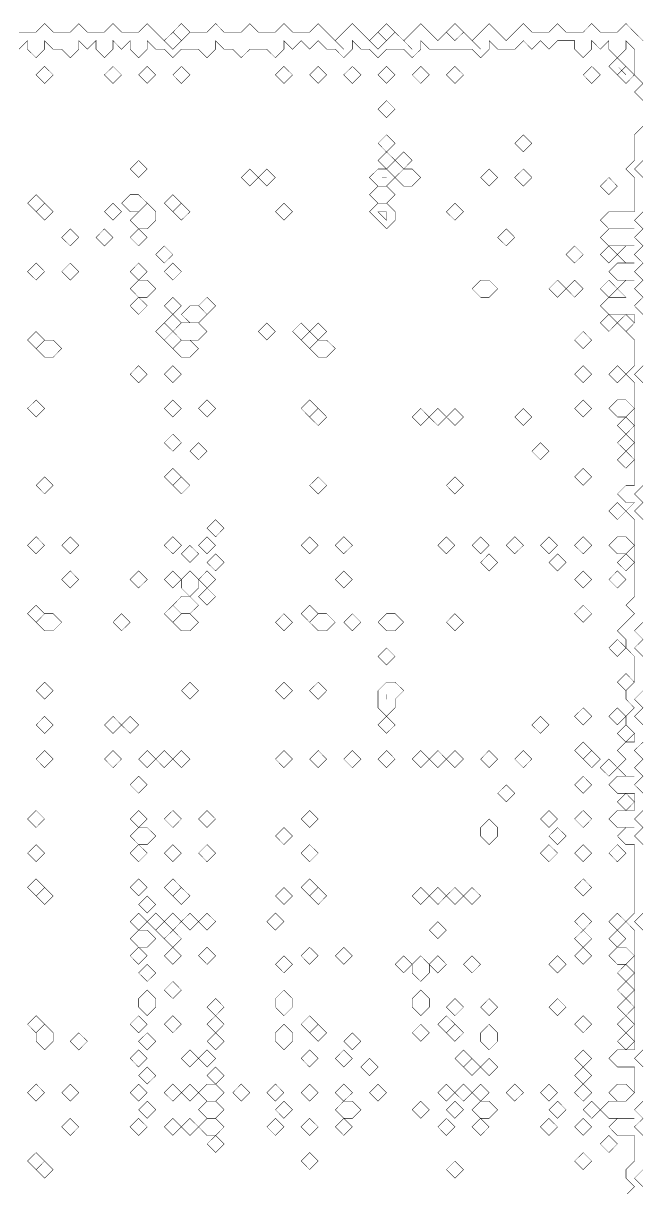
# Model space of a CAD drawing. Header units: metres. Extents: x 0 to 4936, y -4936 to 0.
# Drawn here: x 1753 to 2448, y -3786 to -2472 of the extents above; entities that cross this region are included whole.
import ezdxf

# ---------------------------------------------------------------- set-up
doc = ezdxf.new("R2010")
doc.units = ezdxf.units.M
doc.layers.add('conductor', color=1, linetype='Continuous')
doc.layers.add('substrate', color=5, linetype='Continuous')

msp = doc.modelspace()

# ---------------------------------------------------------------- linework, layer by layer
at = {"layer": 'conductor', "const_width": 0.5}
for points in [[(2453.2, -2540.1), (2443.5, -2530.4), (2443.5, -2520.8), (2443.5, -2511.1), (2443.5, -2501.5), (2433.9, -2491.8), (2433.9, -2501.5), (2424.2, -2511.1), (2414.6, -2501.5), (2414.6, -2491.8), (2404.9, -2501.5), (2395.2, -2491.8), (2395.2, -2501.5), (2385.6, -2511.1), (2375.9, -2501.5), (2375.9, -2491.8), (2366.3, -2491.8), (2356.6, -2491.8), (2346.9, -2501.5), (2337.3, -2491.8), (2327.6, -2501.5), (2318, -2491.8), (2308.3, -2501.5), (2298.7, -2501.5), (2289, -2501.5), (2279.3, -2491.8), (2279.3, -2501.5), (2269.7, -2511.1), (2260, -2501.5), (2250.4, -2501.5), (2240.7, -2501.5), (2231, -2501.5), (2221.4, -2501.5), (2211.7, -2501.5), (2202.1, -2491.8), (2202.1, -2501.5), (2192.4, -2511.1), (2182.8, -2501.5), (2173.1, -2501.5), (2163.4, -2501.5), (2153.8, -2511.1), (2144.1, -2501.5), (2134.5, -2501.5), (2124.8, -2491.8), (2124.8, -2501.5), (2115.1, -2511.1), (2105.5, -2501.5), (2095.8, -2501.5), (2086.2, -2491.8), (2076.5, -2501.5), (2066.9, -2491.8), (2057.2, -2501.5), (2047.5, -2491.8), (2047.5, -2501.5), (2037.9, -2511.1), (2028.2, -2501.5), (2018.6, -2501.5), (2008.9, -2501.5), (1999.2, -2511.1), (1989.6, -2501.5), (1979.9, -2501.5), (1970.3, -2491.8), (1970.3, -2501.5), (1960.6, -2511.1), (1951, -2501.5), (1941.3, -2501.5), (1931.6, -2501.5), (1922, -2511.1), (1912.3, -2501.5), (1902.7, -2501.5), (1893, -2491.8), (1893, -2501.5), (1883.3, -2511.1), (1873.7, -2501.5), (1873.7, -2491.8), (1864, -2501.5), (1854.4, -2491.8), (1854.4, -2501.5), (1844.7, -2511.1), (1835.1, -2501.5), (1835.1, -2491.8), (1825.4, -2501.5), (1815.7, -2491.8), (1815.7, -2501.5), (1806.1, -2511.1), (1796.4, -2501.5), (1786.8, -2501.5), (1777.1, -2491.8), (1777.1, -2501.5), (1767.5, -2511.1), (1757.8, -2501.5), (1757.8, -2491.8), (1748.1, -2501.5)], [(2453.2, -2559.4), (2443.5, -2549.8), (2453.2, -2540.1)], [(2433.9, -3795.7), (2443.5, -3786), (2433.9, -3776.4), (2433.9, -3766.7), (2443.5, -3757), (2443.5, -3747.4), (2443.5, -3737.7), (2443.5, -3728.1), (2433.9, -3728.1), (2424.2, -3728.1), (2414.6, -3718.4), (2424.2, -3708.8), (2433.9, -3708.8), (2443.5, -3708.8), (2433.9, -3708.8), (2424.2, -3708.8), (2414.6, -3708.8), (2404.9, -3699.1), (2414.6, -3689.4), (2424.2, -3689.4), (2433.9, -3689.4), (2443.5, -3679.8), (2443.5, -3670.1), (2443.5, -3660.5), (2443.5, -3650.8), (2433.9, -3650.8), (2424.2, -3650.8), (2414.6, -3641.1), (2424.2, -3631.5), (2433.9, -3631.5), (2443.5, -3631.5), (2443.5, -3621.8), (2443.5, -3612.2), (2443.5, -3602.5), (2443.5, -3592.9), (2443.5, -3583.2), (2443.5, -3573.5), (2443.5, -3563.9), (2443.5, -3554.2), (2443.5, -3544.6), (2443.5, -3534.9), (2443.5, -3525.2), (2443.5, -3515.6), (2443.5, -3505.9), (2443.5, -3496.3), (2433.9, -3486.6), (2443.5, -3477), (2443.5, -3467.3), (2443.5, -3457.6), (2443.5, -3448), (2443.5, -3438.3), (2443.5, -3428.7), (2443.5, -3419), (2443.5, -3409.3), (2443.5, -3399.7), (2433.9, -3399.7), (2424.2, -3390), (2433.9, -3380.4), (2443.5, -3380.4), (2433.9, -3380.4), (2424.2, -3380.4), (2414.6, -3370.7), (2424.2, -3361.1), (2433.9, -3361.1), (2443.5, -3361.1), (2443.5, -3351.4), (2443.5, -3341.7), (2433.9, -3341.7), (2424.2, -3341.7), (2414.6, -3332.1), (2424.2, -3322.4), (2433.9, -3322.4), (2443.5, -3322.4), (2433.9, -3322.4), (2424.2, -3312.8), (2433.9, -3303.1), (2424.2, -3293.4), (2433.9, -3283.8), (2443.5, -3283.8), (2443.5, -3274.1), (2433.9, -3264.5), (2433.9, -3254.8), (2443.5, -3245.2), (2433.9, -3235.5), (2433.9, -3225.8), (2443.5, -3216.2), (2443.5, -3206.5), (2443.5, -3196.9), (2443.5, -3187.2), (2433.9, -3177.5), (2433.9, -3167.9), (2424.2, -3158.2), (2433.9, -3148.6), (2443.5, -3138.9), (2433.9, -3129.3), (2443.5, -3119.6), (2443.5, -3109.9), (2443.5, -3100.3), (2443.5, -3090.6), (2443.5, -3081), (2443.5, -3071.3), (2443.5, -3061.7), (2443.5, -3052), (2443.5, -3042.3), (2443.5, -3032.7), (2433.9, -3023), (2443.5, -3013.4), (2433.9, -3013.4), (2424.2, -3003.7), (2433.9, -2994), (2443.5, -2994), (2443.5, -2984.4), (2443.5, -2974.7), (2443.5, -2965.1), (2443.5, -2955.4), (2443.5, -2945.8), (2443.5, -2936.1), (2443.5, -2926.4), (2443.5, -2916.8), (2443.5, -2907.1), (2443.5, -2897.5), (2443.5, -2887.8), (2443.5, -2878.1), (2433.9, -2868.5), (2443.5, -2858.8), (2443.5, -2849.2), (2443.5, -2839.5), (2443.5, -2829.9), (2433.9, -2820.2), (2443.5, -2810.5), (2443.5, -2800.9), (2433.9, -2800.9), (2424.2, -2800.9), (2414.6, -2800.9), (2404.9, -2791.2), (2414.6, -2781.6), (2424.2, -2781.6), (2433.9, -2781.6), (2424.2, -2771.9), (2433.9, -2762.2), (2443.5, -2762.2), (2433.9, -2762.2), (2424.2, -2762.2), (2414.6, -2752.6), (2424.2, -2742.9), (2433.9, -2742.9), (2443.5, -2742.9), (2433.9, -2742.9), (2424.2, -2733.3), (2433.9, -2723.6), (2443.5, -2723.6), (2433.9, -2723.6), (2424.2, -2723.6), (2414.6, -2723.6), (2404.9, -2714), (2414.6, -2704.3), (2424.2, -2704.3), (2433.9, -2704.3), (2443.5, -2704.3), (2433.9, -2704.3), (2424.2, -2704.3), (2414.6, -2704.3), (2404.9, -2694.6), (2414.6, -2685), (2424.2, -2685), (2433.9, -2685), (2443.5, -2685), (2443.5, -2675.3), (2443.5, -2665.7), (2443.5, -2656), (2443.5, -2646.3), (2433.9, -2636.7), (2443.5, -2627), (2443.5, -2617.4), (2443.5, -2607.7), (2443.5, -2598.1), (2453.2, -2588.4)]]:
    msp.add_lwpolyline(points, dxfattribs=at)
for points in [[(1767.5, -2530.4), (1777.1, -2520.8), (1786.8, -2530.4), (1777.1, -2540.1)], [(1844.7, -2530.4), (1854.4, -2520.8), (1864, -2530.4), (1854.4, -2540.1)], [(1883.3, -2530.4), (1893, -2520.8), (1902.7, -2530.4), (1893, -2540.1)], [(1922, -2530.4), (1931.6, -2520.8), (1941.3, -2530.4), (1931.6, -2540.1)], [(2037.9, -2530.4), (2047.5, -2520.8), (2057.2, -2530.4), (2047.5, -2540.1)], [(2076.5, -2530.4), (2086.2, -2520.8), (2095.8, -2530.4), (2086.2, -2540.1)], [(2115.1, -2530.4), (2124.8, -2520.8), (2134.5, -2530.4), (2124.8, -2540.1)], [(2153.8, -2530.4), (2163.4, -2520.8), (2173.1, -2530.4), (2163.4, -2540.1)], [(2192.4, -2530.4), (2202.1, -2520.8), (2211.7, -2530.4), (2202.1, -2540.1)], [(2231, -2530.4), (2240.7, -2520.8), (2250.4, -2530.4), (2240.7, -2540.1)], [(2385.6, -2530.4), (2395.2, -2520.8), (2404.9, -2530.4), (2395.2, -2540.1)], [(2414.6, -2520.8), (2424.2, -2511.1), (2433.9, -2520.8), (2424.2, -2530.4)], [(2424.2, -2530.4), (2433.9, -2520.8), (2443.5, -2530.4), (2433.9, -2540.1)], [(2153.8, -2569.1), (2163.4, -2559.4), (2173.1, -2569.1), (2163.4, -2578.7)], [(2153.8, -2607.7), (2163.4, -2598.1), (2173.1, -2607.7), (2163.4, -2617.4)], [(2308.3, -2607.7), (2318, -2598.1), (2327.6, -2607.7), (2318, -2617.4)], [(1873.7, -2636.7), (1883.3, -2627), (1893, -2636.7), (1883.3, -2646.3)], [(2153.8, -2627), (2163.4, -2617.4), (2173.1, -2627), (2163.4, -2636.7)], [(2173.1, -2627), (2182.8, -2617.4), (2192.4, -2627), (2182.8, -2636.7)], [(1999.2, -2646.3), (2008.9, -2636.7), (2018.6, -2646.3), (2008.9, -2656)], [(2018.6, -2646.3), (2028.2, -2636.7), (2037.9, -2646.3), (2028.2, -2656)], [(2144.1, -2646.3), (2153.8, -2636.7), (2163.4, -2636.7), (2173.1, -2646.3), (2163.4, -2656), (2153.8, -2656)], [(2173.1, -2646.3), (2182.8, -2636.7), (2192.4, -2636.7), (2202.1, -2646.3), (2192.4, -2656), (2182.8, -2656)], [(2269.7, -2646.3), (2279.3, -2636.7), (2289, -2646.3), (2279.3, -2656)], [(2308.3, -2646.3), (2318, -2636.7), (2327.6, -2646.3), (2318, -2656)], [(2404.9, -2656), (2414.6, -2646.3), (2424.2, -2656), (2414.6, -2665.7)], [(1757.8, -2675.3), (1767.5, -2665.7), (1777.1, -2675.3), (1767.5, -2685)], [(1864, -2675.3), (1873.7, -2665.7), (1883.3, -2665.7), (1893, -2675.3), (1883.3, -2685), (1873.7, -2685)], [(1912.3, -2675.3), (1922, -2665.7), (1931.6, -2675.3), (1922, -2685)], [(2144.1, -2665.7), (2153.8, -2656), (2163.4, -2656), (2173.1, -2665.7), (2163.4, -2675.3), (2153.8, -2675.3)], [(1767.5, -2685), (1777.1, -2675.3), (1786.8, -2685), (1777.1, -2694.6)], [(1844.7, -2685), (1854.4, -2675.3), (1864, -2685), (1854.4, -2694.6)], [(1883.3, -2685), (1893, -2675.3), (1902.7, -2685), (1902.7, -2694.6), (1893, -2704.3), (1883.3, -2704.3), (1873.7, -2694.6)], [(1922, -2685), (1931.6, -2675.3), (1941.3, -2685), (1931.6, -2694.6)], [(2037.9, -2685), (2047.5, -2675.3), (2057.2, -2685), (2047.5, -2694.6)], [(2144.1, -2685), (2153.8, -2675.3), (2163.4, -2675.3), (2173.1, -2685), (2173.1, -2694.6), (2163.4, -2704.3), (2153.8, -2694.6)], [(2231, -2685), (2240.7, -2675.3), (2250.4, -2685), (2240.7, -2694.6)], [(1796.4, -2714), (1806.1, -2704.3), (1815.7, -2714), (1806.1, -2723.6)], [(1835.1, -2714), (1844.7, -2704.3), (1854.4, -2714), (1844.7, -2723.6)], [(1873.7, -2714), (1883.3, -2704.3), (1893, -2714), (1883.3, -2723.6)], [(2289, -2714), (2298.7, -2704.3), (2308.3, -2714), (2298.7, -2723.6)], [(1902.7, -2733.3), (1912.3, -2723.6), (1922, -2733.3), (1912.3, -2742.9)], [(2366.3, -2733.3), (2375.9, -2723.6), (2385.6, -2733.3), (2375.9, -2742.9)], [(2404.9, -2733.3), (2414.6, -2723.6), (2424.2, -2733.3), (2414.6, -2742.9)], [(1757.8, -2752.6), (1767.5, -2742.9), (1777.1, -2752.6), (1767.5, -2762.2)], [(1796.4, -2752.6), (1806.1, -2742.9), (1815.7, -2752.6), (1806.1, -2762.2)], [(1873.7, -2752.6), (1883.3, -2742.9), (1893, -2752.6), (1883.3, -2762.2)], [(1912.3, -2752.6), (1922, -2742.9), (1931.6, -2752.6), (1922, -2762.2)], [(1873.7, -2771.9), (1883.3, -2762.2), (1893, -2762.2), (1902.7, -2771.9), (1893, -2781.6), (1883.3, -2781.6)], [(2260, -2771.9), (2269.7, -2762.2), (2279.3, -2762.2), (2289, -2771.9), (2279.3, -2781.6), (2269.7, -2781.6)], [(2346.9, -2771.9), (2356.6, -2762.2), (2366.3, -2771.9), (2356.6, -2781.6)], [(2366.3, -2771.9), (2375.9, -2762.2), (2385.6, -2771.9), (2375.9, -2781.6)], [(2404.9, -2771.9), (2414.6, -2762.2), (2424.2, -2771.9), (2414.6, -2781.6)], [(1873.7, -2791.2), (1883.3, -2781.6), (1893, -2791.2), (1883.3, -2800.9)], [(1912.3, -2791.2), (1922, -2781.6), (1931.6, -2791.2), (1922, -2800.9)], [(1951, -2791.2), (1960.6, -2781.6), (1970.3, -2791.2), (1960.6, -2800.9)], [(1931.6, -2800.9), (1941.3, -2791.2), (1951, -2791.2), (1960.6, -2800.9), (1951, -2810.5), (1941.3, -2810.5)], [(1902.7, -2820.2), (1912.3, -2810.5), (1922, -2820.2), (1912.3, -2829.9)], [(1912.3, -2810.5), (1922, -2800.9), (1931.6, -2810.5), (1922, -2820.2)], [(1922, -2820.2), (1931.6, -2810.5), (1941.3, -2810.5), (1951, -2810.5), (1960.6, -2820.2), (1951, -2829.9), (1941.3, -2829.9), (1931.6, -2829.9)], [(2018.6, -2820.2), (2028.2, -2810.5), (2037.9, -2820.2), (2028.2, -2829.9)], [(2057.2, -2820.2), (2066.9, -2810.5), (2076.5, -2820.2), (2066.9, -2829.9)], [(2076.5, -2820.2), (2086.2, -2810.5), (2095.8, -2820.2), (2086.2, -2829.9)], [(2404.9, -2810.5), (2414.6, -2800.9), (2424.2, -2810.5), (2414.6, -2820.2)], [(2424.2, -2810.5), (2433.9, -2800.9), (2443.5, -2810.5), (2433.9, -2820.2)], [(1757.8, -2829.9), (1767.5, -2820.2), (1777.1, -2829.9), (1767.5, -2839.5)], [(1912.3, -2829.9), (1922, -2820.2), (1931.6, -2829.9), (1922, -2839.5)], [(2066.9, -2829.9), (2076.5, -2820.2), (2086.2, -2829.9), (2076.5, -2839.5)], [(2375.9, -2829.9), (2385.6, -2820.2), (2395.2, -2829.9), (2385.6, -2839.5)], [(1767.5, -2839.5), (1777.1, -2829.9), (1786.8, -2829.9), (1796.4, -2839.5), (1786.8, -2849.2), (1777.1, -2849.2)], [(1922, -2839.5), (1931.6, -2829.9), (1941.3, -2829.9), (1951, -2839.5), (1941.3, -2849.2), (1931.6, -2849.2)], [(2076.5, -2839.5), (2086.2, -2829.9), (2095.8, -2829.9), (2105.5, -2839.5), (2095.8, -2849.2), (2086.2, -2849.2)], [(1873.7, -2868.5), (1883.3, -2858.8), (1893, -2868.5), (1883.3, -2878.1)], [(1912.3, -2868.5), (1922, -2858.8), (1931.6, -2868.5), (1922, -2878.1)], [(2375.9, -2868.5), (2385.6, -2858.8), (2395.2, -2868.5), (2385.6, -2878.1)], [(2414.6, -2868.5), (2424.2, -2858.8), (2433.9, -2868.5), (2424.2, -2878.1)], [(1757.8, -2907.1), (1767.5, -2897.5), (1777.1, -2907.1), (1767.5, -2916.8)], [(1912.3, -2907.1), (1922, -2897.5), (1931.6, -2907.1), (1922, -2916.8)], [(1951, -2907.1), (1960.6, -2897.5), (1970.3, -2907.1), (1960.6, -2916.8)], [(2066.9, -2907.1), (2076.5, -2897.5), (2086.2, -2907.1), (2076.5, -2916.8)], [(2375.9, -2907.1), (2385.6, -2897.5), (2395.2, -2907.1), (2385.6, -2916.8)], [(2414.6, -2907.1), (2424.2, -2897.5), (2433.9, -2897.5), (2443.5, -2907.1), (2433.9, -2916.8), (2424.2, -2916.8)], [(2076.5, -2916.8), (2086.2, -2907.1), (2095.8, -2916.8), (2086.2, -2926.4)], [(2192.4, -2916.8), (2202.1, -2907.1), (2211.7, -2916.8), (2202.1, -2926.4)], [(2211.7, -2916.8), (2221.4, -2907.1), (2231, -2916.8), (2221.4, -2926.4)], [(2231, -2916.8), (2240.7, -2907.1), (2250.4, -2916.8), (2240.7, -2926.4)], [(2308.3, -2916.8), (2318, -2907.1), (2327.6, -2916.8), (2318, -2926.4)], [(2424.2, -2926.4), (2433.9, -2916.8), (2443.5, -2926.4), (2433.9, -2936.1)], [(1912.3, -2945.8), (1922, -2936.1), (1931.6, -2945.8), (1922, -2955.4)], [(2424.2, -2945.8), (2433.9, -2936.1), (2443.5, -2945.8), (2433.9, -2955.4)], [(1941.3, -2955.4), (1951, -2945.8), (1960.6, -2955.4), (1951, -2965.1)], [(2327.6, -2955.4), (2337.3, -2945.8), (2346.9, -2955.4), (2337.3, -2965.1)], [(2424.2, -2965.1), (2433.9, -2955.4), (2443.5, -2965.1), (2433.9, -2974.7)], [(1912.3, -2984.4), (1922, -2974.7), (1931.6, -2984.4), (1922, -2994)], [(2375.9, -2984.4), (2385.6, -2974.7), (2395.2, -2984.4), (2385.6, -2994)], [(1767.5, -2994), (1777.1, -2984.4), (1786.8, -2994), (1777.1, -3003.7)], [(1922, -2994), (1931.6, -2984.4), (1941.3, -2994), (1931.6, -3003.7)], [(2076.5, -2994), (2086.2, -2984.4), (2095.8, -2994), (2086.2, -3003.7)], [(2231, -2994), (2240.7, -2984.4), (2250.4, -2994), (2240.7, -3003.7)], [(2414.6, -3023), (2424.2, -3013.4), (2433.9, -3023), (2424.2, -3032.7)], [(1960.6, -3042.3), (1970.3, -3032.7), (1979.9, -3042.3), (1970.3, -3052)], [(1757.8, -3061.7), (1767.5, -3052), (1777.1, -3061.7), (1767.5, -3071.3)], [(1796.4, -3061.7), (1806.1, -3052), (1815.7, -3061.7), (1806.1, -3071.3)], [(1912.3, -3061.7), (1922, -3052), (1931.6, -3061.7), (1922, -3071.3)], [(1931.6, -3071.3), (1941.3, -3061.7), (1951, -3071.3), (1941.3, -3081)], [(1951, -3061.7), (1960.6, -3052), (1970.3, -3061.7), (1960.6, -3071.3)], [(2066.9, -3061.7), (2076.5, -3052), (2086.2, -3061.7), (2076.5, -3071.3)], [(2105.5, -3061.7), (2115.1, -3052), (2124.8, -3061.7), (2115.1, -3071.3)], [(2221.4, -3061.7), (2231, -3052), (2240.7, -3061.7), (2231, -3071.3)], [(2260, -3061.7), (2269.7, -3052), (2279.3, -3061.7), (2269.7, -3071.3)], [(2298.7, -3061.7), (2308.3, -3052), (2318, -3061.7), (2308.3, -3071.3)], [(2337.3, -3061.7), (2346.9, -3052), (2356.6, -3061.7), (2346.9, -3071.3)], [(2375.9, -3061.7), (2385.6, -3052), (2395.2, -3061.7), (2385.6, -3071.3)], [(2414.6, -3061.7), (2424.2, -3052), (2433.9, -3052), (2443.5, -3061.7), (2433.9, -3071.3), (2424.2, -3071.3)], [(1960.6, -3081), (1970.3, -3071.3), (1979.9, -3081), (1970.3, -3090.6)], [(2269.7, -3081), (2279.3, -3071.3), (2289, -3081), (2279.3, -3090.6)], [(2346.9, -3081), (2356.6, -3071.3), (2366.3, -3081), (2356.6, -3090.6)], [(2424.2, -3081), (2433.9, -3071.3), (2443.5, -3081), (2433.9, -3090.6)], [(1796.4, -3100.3), (1806.1, -3090.6), (1815.7, -3100.3), (1806.1, -3109.9)], [(1873.7, -3100.3), (1883.3, -3090.6), (1893, -3100.3), (1883.3, -3109.9)], [(1912.3, -3100.3), (1922, -3090.6), (1931.6, -3100.3), (1922, -3109.9)], [(1931.6, -3100.3), (1941.3, -3090.6), (1951, -3100.3), (1951, -3109.9), (1941.3, -3119.6), (1931.6, -3109.9)], [(1951, -3100.3), (1960.6, -3090.6), (1970.3, -3100.3), (1960.6, -3109.9)], [(2105.5, -3100.3), (2115.1, -3090.6), (2124.8, -3100.3), (2115.1, -3109.9)], [(2375.9, -3100.3), (2385.6, -3090.6), (2395.2, -3100.3), (2385.6, -3109.9)], [(2414.6, -3100.3), (2424.2, -3090.6), (2433.9, -3100.3), (2424.2, -3109.9)], [(1951, -3119.6), (1960.6, -3109.9), (1970.3, -3119.6), (1960.6, -3129.3)], [(1922, -3129.3), (1931.6, -3119.6), (1941.3, -3119.6), (1951, -3129.3), (1941.3, -3138.9), (1931.6, -3138.9)], [(1757.8, -3138.9), (1767.5, -3129.3), (1777.1, -3138.9), (1767.5, -3148.6)], [(1767.5, -3148.6), (1777.1, -3138.9), (1786.8, -3138.9), (1796.4, -3148.6), (1786.8, -3158.2), (1777.1, -3158.2)], [(1854.4, -3148.6), (1864, -3138.9), (1873.7, -3148.6), (1864, -3158.2)], [(1912.3, -3138.9), (1922, -3129.3), (1931.6, -3138.9), (1922, -3148.6)], [(1922, -3148.6), (1931.6, -3138.9), (1941.3, -3138.9), (1951, -3148.6), (1941.3, -3158.2), (1931.6, -3158.2)], [(2037.9, -3148.6), (2047.5, -3138.9), (2057.2, -3148.6), (2047.5, -3158.2)], [(2066.9, -3138.9), (2076.5, -3129.3), (2086.2, -3138.9), (2076.5, -3148.6)], [(2076.5, -3148.6), (2086.2, -3138.9), (2095.8, -3138.9), (2105.5, -3148.6), (2095.8, -3158.2), (2086.2, -3158.2)], [(2115.1, -3148.6), (2124.8, -3138.9), (2134.5, -3148.6), (2124.8, -3158.2)], [(2153.8, -3148.6), (2163.4, -3138.9), (2173.1, -3138.9), (2182.8, -3148.6), (2173.1, -3158.2), (2163.4, -3158.2)], [(2231, -3148.6), (2240.7, -3138.9), (2250.4, -3148.6), (2240.7, -3158.2)], [(2375.9, -3138.9), (2385.6, -3129.3), (2395.2, -3138.9), (2385.6, -3148.6)], [(2153.8, -3187.2), (2163.4, -3177.5), (2173.1, -3187.2), (2163.4, -3196.9)], [(2414.6, -3177.5), (2424.2, -3167.9), (2433.9, -3177.5), (2424.2, -3187.2)], [(1767.5, -3225.8), (1777.1, -3216.2), (1786.8, -3225.8), (1777.1, -3235.5)], [(1931.6, -3225.8), (1941.3, -3216.2), (1951, -3225.8), (1941.3, -3235.5)], [(2037.9, -3225.8), (2047.5, -3216.2), (2057.2, -3225.8), (2047.5, -3235.5)], [(2076.5, -3225.8), (2086.2, -3216.2), (2095.8, -3225.8), (2086.2, -3235.5)], [(2153.8, -3225.8), (2163.4, -3216.2), (2173.1, -3216.2), (2182.8, -3225.8), (2173.1, -3235.5), (2173.1, -3245.2), (2163.4, -3254.8), (2153.8, -3245.2), (2153.8, -3235.5)], [(2424.2, -3216.2), (2433.9, -3206.5), (2443.5, -3216.2), (2433.9, -3225.8)], [(2375.9, -3254.8), (2385.6, -3245.2), (2395.2, -3254.8), (2385.6, -3264.5)], [(2414.6, -3254.8), (2424.2, -3245.2), (2433.9, -3254.8), (2424.2, -3264.5)], [(1767.5, -3264.5), (1777.1, -3254.8), (1786.8, -3264.5), (1777.1, -3274.1)], [(1844.7, -3264.5), (1854.4, -3254.8), (1864, -3264.5), (1854.4, -3274.1)], [(1864, -3264.5), (1873.7, -3254.8), (1883.3, -3264.5), (1873.7, -3274.1)], [(2153.8, -3264.5), (2163.4, -3254.8), (2173.1, -3264.5), (2163.4, -3274.1)], [(2327.6, -3264.5), (2337.3, -3254.8), (2346.9, -3264.5), (2337.3, -3274.1)], [(2424.2, -3274.1), (2433.9, -3264.5), (2443.5, -3274.1), (2433.9, -3283.8)], [(2375.9, -3293.4), (2385.6, -3283.8), (2395.2, -3293.4), (2385.6, -3303.1)], [(1767.5, -3303.1), (1777.1, -3293.4), (1786.8, -3303.1), (1777.1, -3312.8)], [(1844.7, -3303.1), (1854.4, -3293.4), (1864, -3303.1), (1854.4, -3312.8)], [(1883.3, -3303.1), (1893, -3293.4), (1902.7, -3303.1), (1893, -3312.8)], [(1902.7, -3303.1), (1912.3, -3293.4), (1922, -3303.1), (1912.3, -3312.8)], [(1922, -3303.1), (1931.6, -3293.4), (1941.3, -3303.1), (1931.6, -3312.8)], [(2037.9, -3303.1), (2047.5, -3293.4), (2057.2, -3303.1), (2047.5, -3312.8)], [(2076.5, -3303.1), (2086.2, -3293.4), (2095.8, -3303.1), (2086.2, -3312.8)], [(2115.1, -3303.1), (2124.8, -3293.4), (2134.5, -3303.1), (2124.8, -3312.8)], [(2153.8, -3303.1), (2163.4, -3293.4), (2173.1, -3303.1), (2163.4, -3312.8)], [(2192.4, -3303.1), (2202.1, -3293.4), (2211.7, -3303.1), (2202.1, -3312.8)], [(2211.7, -3303.1), (2221.4, -3293.4), (2231, -3303.1), (2221.4, -3312.8)], [(2231, -3303.1), (2240.7, -3293.4), (2250.4, -3303.1), (2240.7, -3312.8)], [(2269.7, -3303.1), (2279.3, -3293.4), (2289, -3303.1), (2279.3, -3312.8)], [(2308.3, -3303.1), (2318, -3293.4), (2327.6, -3303.1), (2318, -3312.8)], [(2385.6, -3303.1), (2395.2, -3293.4), (2404.9, -3303.1), (2395.2, -3312.8)], [(2404.9, -3312.8), (2414.6, -3303.1), (2424.2, -3312.8), (2414.6, -3322.4)], [(1873.7, -3332.1), (1883.3, -3322.4), (1893, -3332.1), (1883.3, -3341.7)], [(2375.9, -3332.1), (2385.6, -3322.4), (2395.2, -3332.1), (2385.6, -3341.7)], [(2289, -3341.7), (2298.7, -3332.1), (2308.3, -3341.7), (2298.7, -3351.4)], [(2424.2, -3351.4), (2433.9, -3341.7), (2443.5, -3351.4), (2433.9, -3361.1)], [(1757.8, -3370.7), (1767.5, -3361.1), (1777.1, -3370.7), (1767.5, -3380.4)], [(1873.7, -3370.7), (1883.3, -3361.1), (1893, -3370.7), (1883.3, -3380.4)], [(1912.3, -3370.7), (1922, -3361.1), (1931.6, -3370.7), (1922, -3380.4)], [(1951, -3370.7), (1960.6, -3361.1), (1970.3, -3370.7), (1960.6, -3380.4)], [(2066.9, -3370.7), (2076.5, -3361.1), (2086.2, -3370.7), (2076.5, -3380.4)], [(2337.3, -3370.7), (2346.9, -3361.1), (2356.6, -3370.7), (2346.9, -3380.4)], [(2375.9, -3370.7), (2385.6, -3361.1), (2395.2, -3370.7), (2385.6, -3380.4)], [(2269.7, -3380.4), (2279.3, -3370.7), (2289, -3380.4), (2289, -3390), (2279.3, -3399.7), (2269.7, -3390)], [(1873.7, -3390), (1883.3, -3380.4), (1893, -3380.4), (1902.7, -3390), (1893, -3399.7), (1883.3, -3399.7)], [(2037.9, -3390), (2047.5, -3380.4), (2057.2, -3390), (2047.5, -3399.7)], [(2346.9, -3390), (2356.6, -3380.4), (2366.3, -3390), (2356.6, -3399.7)], [(1757.8, -3409.3), (1767.5, -3399.7), (1777.1, -3409.3), (1767.5, -3419)], [(1873.7, -3409.3), (1883.3, -3399.7), (1893, -3409.3), (1883.3, -3419)], [(1912.3, -3409.3), (1922, -3399.7), (1931.6, -3409.3), (1922, -3419)], [(1951, -3409.3), (1960.6, -3399.7), (1970.3, -3409.3), (1960.6, -3419)], [(2066.9, -3409.3), (2076.5, -3399.7), (2086.2, -3409.3), (2076.5, -3419)], [(2337.3, -3409.3), (2346.9, -3399.7), (2356.6, -3409.3), (2346.9, -3419)], [(2375.9, -3409.3), (2385.6, -3399.7), (2395.2, -3409.3), (2385.6, -3419)], [(2414.6, -3409.3), (2424.2, -3399.7), (2433.9, -3409.3), (2424.2, -3419)], [(1757.8, -3448), (1767.5, -3438.3), (1777.1, -3448), (1767.5, -3457.6)], [(1873.7, -3448), (1883.3, -3438.3), (1893, -3448), (1883.3, -3457.6)], [(1912.3, -3448), (1922, -3438.3), (1931.6, -3448), (1922, -3457.6)], [(2066.9, -3448), (2076.5, -3438.3), (2086.2, -3448), (2076.5, -3457.6)], [(2375.9, -3448), (2385.6, -3438.3), (2395.2, -3448), (2385.6, -3457.6)], [(1767.5, -3457.6), (1777.1, -3448), (1786.8, -3457.6), (1777.1, -3467.3)], [(1922, -3457.6), (1931.6, -3448), (1941.3, -3457.6), (1931.6, -3467.3)], [(2037.9, -3457.6), (2047.5, -3448), (2057.2, -3457.6), (2047.5, -3467.3)], [(2076.5, -3457.6), (2086.2, -3448), (2095.8, -3457.6), (2086.2, -3467.3)], [(2192.4, -3457.6), (2202.1, -3448), (2211.7, -3457.6), (2202.1, -3467.3)], [(2211.7, -3457.6), (2221.4, -3448), (2231, -3457.6), (2221.4, -3467.3)], [(2231, -3457.6), (2240.7, -3448), (2250.4, -3457.6), (2240.7, -3467.3)], [(2250.4, -3457.6), (2260, -3448), (2269.7, -3457.6), (2260, -3467.3)], [(1883.3, -3467.3), (1893, -3457.6), (1902.7, -3467.3), (1893, -3477)], [(1873.7, -3486.6), (1883.3, -3477), (1893, -3486.6), (1883.3, -3496.3)], [(1893, -3486.6), (1902.7, -3477), (1912.3, -3486.6), (1902.7, -3496.3)], [(1912.3, -3486.6), (1922, -3477), (1931.6, -3486.6), (1922, -3496.3)], [(1931.6, -3486.6), (1941.3, -3477), (1951, -3486.6), (1941.3, -3496.3)], [(1951, -3486.6), (1960.6, -3477), (1970.3, -3486.6), (1960.6, -3496.3)], [(2028.2, -3486.6), (2037.9, -3477), (2047.5, -3486.6), (2037.9, -3496.3)], [(2375.9, -3486.6), (2385.6, -3477), (2395.2, -3486.6), (2385.6, -3496.3)], [(2414.6, -3486.6), (2424.2, -3477), (2433.9, -3486.6), (2424.2, -3496.3)], [(1902.7, -3496.3), (1912.3, -3486.6), (1922, -3496.3), (1912.3, -3505.9)], [(2211.7, -3496.3), (2221.4, -3486.6), (2231, -3496.3), (2221.4, -3505.9)], [(1873.7, -3505.9), (1883.3, -3496.3), (1893, -3496.3), (1902.7, -3505.9), (1893, -3515.6), (1883.3, -3515.6)], [(1912.3, -3505.9), (1922, -3496.3), (1931.6, -3505.9), (1922, -3515.6)], [(2375.9, -3505.9), (2385.6, -3496.3), (2395.2, -3505.9), (2385.6, -3515.6)], [(2414.6, -3505.9), (2424.2, -3496.3), (2433.9, -3505.9), (2424.2, -3515.6)], [(1873.7, -3525.2), (1883.3, -3515.6), (1893, -3525.2), (1883.3, -3534.9)], [(1912.3, -3525.2), (1922, -3515.6), (1931.6, -3525.2), (1922, -3534.9)], [(1951, -3525.2), (1960.6, -3515.6), (1970.3, -3525.2), (1960.6, -3534.9)], [(2066.9, -3525.2), (2076.5, -3515.6), (2086.2, -3525.2), (2076.5, -3534.9)], [(2105.5, -3525.2), (2115.1, -3515.6), (2124.8, -3525.2), (2115.1, -3534.9)], [(2375.9, -3525.2), (2385.6, -3515.6), (2395.2, -3525.2), (2385.6, -3534.9)], [(2414.6, -3525.2), (2424.2, -3515.6), (2433.9, -3515.6), (2443.5, -3525.2), (2433.9, -3534.9), (2424.2, -3534.9)], [(2037.9, -3534.9), (2047.5, -3525.2), (2057.2, -3534.9), (2047.5, -3544.6)], [(2173.1, -3534.9), (2182.8, -3525.2), (2192.4, -3534.9), (2182.8, -3544.6)], [(2192.4, -3534.9), (2202.1, -3525.2), (2211.7, -3534.9), (2211.7, -3544.6), (2202.1, -3554.2), (2192.4, -3544.6)], [(2211.7, -3534.9), (2221.4, -3525.2), (2231, -3534.9), (2221.4, -3544.6)], [(2250.4, -3534.9), (2260, -3525.2), (2269.7, -3534.9), (2260, -3544.6)], [(2346.9, -3534.9), (2356.6, -3525.2), (2366.3, -3534.9), (2356.6, -3544.6)], [(1883.3, -3544.6), (1893, -3534.9), (1902.7, -3544.6), (1893, -3554.2)], [(2424.2, -3544.6), (2433.9, -3534.9), (2443.5, -3544.6), (2433.9, -3554.2)], [(1912.3, -3563.9), (1922, -3554.2), (1931.6, -3563.9), (1922, -3573.5)], [(2424.2, -3563.9), (2433.9, -3554.2), (2443.5, -3563.9), (2433.9, -3573.5)], [(1883.3, -3573.5), (1893, -3563.9), (1902.7, -3573.5), (1902.7, -3583.2), (1893, -3592.9), (1883.3, -3583.2)], [(1960.6, -3583.2), (1970.3, -3573.5), (1979.9, -3583.2), (1970.3, -3592.9)], [(2037.9, -3573.5), (2047.5, -3563.9), (2057.2, -3573.5), (2057.2, -3583.2), (2047.5, -3592.9), (2037.9, -3583.2)], [(2192.4, -3573.5), (2202.1, -3563.9), (2211.7, -3573.5), (2211.7, -3583.2), (2202.1, -3592.9), (2192.4, -3583.2)], [(2231, -3583.2), (2240.7, -3573.5), (2250.4, -3583.2), (2240.7, -3592.9)], [(2269.7, -3583.2), (2279.3, -3573.5), (2289, -3583.2), (2279.3, -3592.9)], [(2346.9, -3583.2), (2356.6, -3573.5), (2366.3, -3583.2), (2356.6, -3592.9)], [(2424.2, -3583.2), (2433.9, -3573.5), (2443.5, -3583.2), (2433.9, -3592.9)], [(1757.8, -3602.5), (1767.5, -3592.9), (1777.1, -3602.5), (1767.5, -3612.2)], [(1873.7, -3602.5), (1883.3, -3592.9), (1893, -3602.5), (1883.3, -3612.2)], [(1912.3, -3602.5), (1922, -3592.9), (1931.6, -3602.5), (1922, -3612.2)], [(1960.6, -3602.5), (1970.3, -3592.9), (1979.9, -3602.5), (1970.3, -3612.2)], [(2066.9, -3602.5), (2076.5, -3592.9), (2086.2, -3602.5), (2076.5, -3612.2)], [(2221.4, -3602.5), (2231, -3592.9), (2240.7, -3602.5), (2231, -3612.2)], [(2375.9, -3602.5), (2385.6, -3592.9), (2395.2, -3602.5), (2385.6, -3612.2)], [(2424.2, -3602.5), (2433.9, -3592.9), (2443.5, -3602.5), (2433.9, -3612.2)], [(1767.5, -3612.2), (1777.1, -3602.5), (1786.8, -3612.2), (1786.8, -3621.8), (1777.1, -3631.5), (1767.5, -3621.8)], [(1806.1, -3621.8), (1815.7, -3612.2), (1825.4, -3621.8), (1815.7, -3631.5)], [(1883.3, -3621.8), (1893, -3612.2), (1902.7, -3621.8), (1893, -3631.5)], [(1960.6, -3621.8), (1970.3, -3612.2), (1979.9, -3621.8), (1970.3, -3631.5)], [(2037.9, -3612.2), (2047.5, -3602.5), (2057.2, -3612.2), (2057.2, -3621.8), (2047.5, -3631.5), (2037.9, -3621.8)], [(2076.5, -3612.2), (2086.2, -3602.5), (2095.8, -3612.2), (2086.2, -3621.8)], [(2115.1, -3621.8), (2124.8, -3612.2), (2134.5, -3621.8), (2124.8, -3631.5)], [(2192.4, -3612.2), (2202.1, -3602.5), (2211.7, -3612.2), (2202.1, -3621.8)], [(2231, -3612.2), (2240.7, -3602.5), (2250.4, -3612.2), (2240.7, -3621.8)], [(2269.7, -3612.2), (2279.3, -3602.5), (2289, -3612.2), (2289, -3621.8), (2279.3, -3631.5), (2269.7, -3621.8)], [(2424.2, -3621.8), (2433.9, -3612.2), (2443.5, -3621.8), (2433.9, -3631.5)], [(1873.7, -3641.1), (1883.3, -3631.5), (1893, -3641.1), (1883.3, -3650.8)], [(1931.6, -3641.1), (1941.3, -3631.5), (1951, -3641.1), (1941.3, -3650.8)], [(1951, -3641.1), (1960.6, -3631.5), (1970.3, -3641.1), (1960.6, -3650.8)], [(2066.9, -3641.1), (2076.5, -3631.5), (2086.2, -3641.1), (2076.5, -3650.8)], [(2105.5, -3641.1), (2115.1, -3631.5), (2124.8, -3641.1), (2115.1, -3650.8)], [(2240.7, -3641.1), (2250.4, -3631.5), (2260, -3641.1), (2250.4, -3650.8)], [(2375.9, -3641.1), (2385.6, -3631.5), (2395.2, -3641.1), (2385.6, -3650.8)], [(1883.3, -3660.5), (1893, -3650.8), (1902.7, -3660.5), (1893, -3670.1)], [(1960.6, -3660.5), (1970.3, -3650.8), (1979.9, -3660.5), (1970.3, -3670.1)], [(2134.5, -3650.8), (2144.1, -3641.1), (2153.8, -3650.8), (2144.1, -3660.5)], [(2250.4, -3650.8), (2260, -3641.1), (2269.7, -3650.8), (2260, -3660.5)], [(2269.7, -3650.8), (2279.3, -3641.1), (2289, -3650.8), (2279.3, -3660.5)], [(2375.9, -3660.5), (2385.6, -3650.8), (2395.2, -3660.5), (2385.6, -3670.1)], [(1757.8, -3679.8), (1767.5, -3670.1), (1777.1, -3679.8), (1767.5, -3689.4)], [(1796.4, -3679.8), (1806.1, -3670.1), (1815.7, -3679.8), (1806.1, -3689.4)], [(1873.7, -3679.8), (1883.3, -3670.1), (1893, -3679.8), (1883.3, -3689.4)], [(1912.3, -3679.8), (1922, -3670.1), (1931.6, -3679.8), (1922, -3689.4)], [(1931.6, -3679.8), (1941.3, -3670.1), (1951, -3679.8), (1941.3, -3689.4)], [(1951, -3679.8), (1960.6, -3670.1), (1970.3, -3670.1), (1979.9, -3679.8), (1970.3, -3689.4), (1960.6, -3689.4)], [(1989.6, -3679.8), (1999.2, -3670.1), (2008.9, -3679.8), (1999.2, -3689.4)], [(2028.2, -3679.8), (2037.9, -3670.1), (2047.5, -3679.8), (2037.9, -3689.4)], [(2066.9, -3679.8), (2076.5, -3670.1), (2086.2, -3679.8), (2076.5, -3689.4)], [(2105.5, -3679.8), (2115.1, -3670.1), (2124.8, -3679.8), (2115.1, -3689.4)], [(2144.1, -3679.8), (2153.8, -3670.1), (2163.4, -3679.8), (2153.8, -3689.4)], [(2221.4, -3679.8), (2231, -3670.1), (2240.7, -3679.8), (2231, -3689.4)], [(2240.7, -3679.8), (2250.4, -3670.1), (2260, -3679.8), (2250.4, -3689.4)], [(2260, -3679.8), (2269.7, -3670.1), (2279.3, -3679.8), (2269.7, -3689.4)], [(2298.7, -3679.8), (2308.3, -3670.1), (2318, -3679.8), (2308.3, -3689.4)], [(2337.3, -3679.8), (2346.9, -3670.1), (2356.6, -3679.8), (2346.9, -3689.4)], [(2375.9, -3679.8), (2385.6, -3670.1), (2395.2, -3679.8), (2385.6, -3689.4)], [(2414.6, -3679.8), (2424.2, -3670.1), (2433.9, -3670.1), (2443.5, -3679.8), (2433.9, -3689.4), (2424.2, -3689.4)], [(1883.3, -3699.1), (1893, -3689.4), (1902.7, -3699.1), (1893, -3708.8)], [(1951, -3699.1), (1960.6, -3689.4), (1970.3, -3689.4), (1979.9, -3699.1), (1970.3, -3708.8), (1960.6, -3708.8)], [(2037.9, -3699.1), (2047.5, -3689.4), (2057.2, -3699.1), (2047.5, -3708.8)], [(2105.5, -3699.1), (2115.1, -3689.4), (2124.8, -3689.4), (2134.5, -3699.1), (2124.8, -3708.8), (2115.1, -3708.8)], [(2192.4, -3699.1), (2202.1, -3689.4), (2211.7, -3699.1), (2202.1, -3708.8)], [(2231, -3699.1), (2240.7, -3689.4), (2250.4, -3699.1), (2240.7, -3708.8)], [(2260, -3699.1), (2269.7, -3689.4), (2279.3, -3689.4), (2289, -3699.1), (2279.3, -3708.8), (2269.7, -3708.8)], [(2346.9, -3699.1), (2356.6, -3689.4), (2366.3, -3699.1), (2356.6, -3708.8)], [(2385.6, -3699.1), (2395.2, -3689.4), (2404.9, -3699.1), (2395.2, -3708.8)], [(1796.4, -3718.4), (1806.1, -3708.8), (1815.7, -3718.4), (1806.1, -3728.1)], [(1873.7, -3718.4), (1883.3, -3708.8), (1893, -3718.4), (1883.3, -3728.1)], [(1912.3, -3718.4), (1922, -3708.8), (1931.6, -3718.4), (1922, -3728.1)], [(1931.6, -3718.4), (1941.3, -3708.8), (1951, -3718.4), (1941.3, -3728.1)], [(1951, -3718.4), (1960.6, -3708.8), (1970.3, -3708.8), (1979.9, -3718.4), (1970.3, -3728.1), (1960.6, -3728.1)], [(2028.2, -3718.4), (2037.9, -3708.8), (2047.5, -3718.4), (2037.9, -3728.1)], [(2066.9, -3718.4), (2076.5, -3708.8), (2086.2, -3718.4), (2076.5, -3728.1)], [(2105.5, -3718.4), (2115.1, -3708.8), (2124.8, -3718.4), (2115.1, -3728.1)], [(2221.4, -3718.4), (2231, -3708.8), (2240.7, -3718.4), (2231, -3728.1)], [(2260, -3718.4), (2269.7, -3708.8), (2279.3, -3718.4), (2269.7, -3728.1)], [(2337.3, -3718.4), (2346.9, -3708.8), (2356.6, -3718.4), (2346.9, -3728.1)], [(2375.9, -3718.4), (2385.6, -3708.8), (2395.2, -3718.4), (2385.6, -3728.1)], [(1960.6, -3737.7), (1970.3, -3728.1), (1979.9, -3737.7), (1970.3, -3747.4)], [(2404.9, -3737.7), (2414.6, -3728.1), (2424.2, -3737.7), (2414.6, -3747.4)], [(1757.8, -3757), (1767.5, -3747.4), (1777.1, -3757), (1767.5, -3766.7)], [(1767.5, -3766.7), (1777.1, -3757), (1786.8, -3766.7), (1777.1, -3776.4)], [(2066.9, -3757), (2076.5, -3747.4), (2086.2, -3757), (2076.5, -3766.7)], [(2231, -3766.7), (2240.7, -3757), (2250.4, -3766.7), (2240.7, -3776.4)], [(2375.9, -3757), (2385.6, -3747.4), (2395.2, -3757), (2385.6, -3766.7)]]:
    msp.add_lwpolyline(points, close=True, dxfattribs=at)
at = {"layer": 'substrate', "const_width": 0.5}
for points in [[(1748.1, -2482.2), (1757.8, -2482.2), (1767.5, -2482.2), (1777.1, -2472.5), (1786.8, -2482.2), (1796.4, -2482.2), (1806.1, -2482.2), (1815.7, -2472.5), (1825.4, -2482.2), (1835.1, -2482.2), (1844.7, -2482.2), (1854.4, -2472.5), (1864, -2482.2), (1873.7, -2482.2), (1883.3, -2482.2), (1893, -2472.5), (1902.7, -2482.2), (1912.3, -2491.8), (1922, -2501.5), (1931.6, -2491.8), (1941.3, -2482.2), (1951, -2482.2), (1960.6, -2482.2), (1970.3, -2472.5), (1979.9, -2482.2), (1989.6, -2482.2), (1999.2, -2482.2), (2008.9, -2472.5), (2018.6, -2482.2), (2028.2, -2482.2), (2037.9, -2482.2), (2047.5, -2472.5), (2057.2, -2482.2), (2066.9, -2482.2), (2076.5, -2482.2), (2086.2, -2472.5), (2095.8, -2482.2), (2105.5, -2491.8), (2115.1, -2501.5), (2105.5, -2491.8), (2115.1, -2482.2), (2124.8, -2472.5), (2134.5, -2482.2), (2144.1, -2491.8), (2153.8, -2501.5), (2163.4, -2491.8), (2173.1, -2482.2), (2182.8, -2491.8), (2192.4, -2501.5), (2182.8, -2491.8), (2192.4, -2482.2), (2202.1, -2472.5), (2211.7, -2482.2), (2221.4, -2491.8), (2231, -2482.2), (2240.7, -2491.8), (2250.4, -2482.2), (2260, -2491.8), (2269.7, -2501.5), (2260, -2491.8), (2269.7, -2482.2), (2279.3, -2472.5), (2289, -2482.2), (2298.7, -2491.8), (2308.3, -2482.2), (2318, -2472.5), (2327.6, -2482.2), (2337.3, -2482.2), (2346.9, -2482.2), (2356.6, -2472.5), (2366.3, -2482.2), (2375.9, -2482.2), (2385.6, -2482.2), (2395.2, -2472.5), (2404.9, -2482.2), (2414.6, -2482.2), (2424.2, -2482.2), (2433.9, -2472.5), (2443.5, -2482.2), (2453.2, -2491.8)], [(2453.2, -2627), (2443.5, -2636.7), (2453.2, -2646.3)], [(2453.2, -2685), (2443.5, -2694.6), (2453.2, -2704.3), (2443.5, -2714), (2453.2, -2723.6), (2443.5, -2733.3), (2453.2, -2742.9), (2443.5, -2752.6), (2453.2, -2762.2), (2443.5, -2771.9), (2453.2, -2781.6), (2443.5, -2791.2), (2453.2, -2800.9)], [(2453.2, -2858.8), (2443.5, -2868.5), (2453.2, -2878.1)], [(2453.2, -2994), (2443.5, -3003.7), (2453.2, -3013.4), (2443.5, -3023), (2453.2, -3032.7)], [(2453.2, -3148.6), (2443.5, -3158.2), (2453.2, -3167.9), (2443.5, -3177.5), (2453.2, -3187.2)], [(2453.2, -3225.8), (2443.5, -3235.5), (2453.2, -3245.2), (2443.5, -3254.8), (2453.2, -3264.5)], [(2453.2, -3283.8), (2443.5, -3293.4), (2453.2, -3303.1), (2443.5, -3312.8), (2453.2, -3322.4), (2443.5, -3332.1), (2453.2, -3341.7)], [(2453.2, -3361.1), (2443.5, -3370.7), (2453.2, -3380.4), (2443.5, -3390), (2453.2, -3399.7)], [(2453.2, -3477), (2443.5, -3486.6), (2453.2, -3496.3)], [(2453.2, -3631.5), (2443.5, -3641.1), (2453.2, -3650.8)], [(2453.2, -3689.4), (2443.5, -3699.1), (2453.2, -3708.8), (2443.5, -3718.4), (2453.2, -3728.1)], [(2453.2, -3766.7), (2443.5, -3776.4), (2453.2, -3786)]]:
    msp.add_lwpolyline(points, dxfattribs=at)
for points in [[(1912.3, -2491.8), (1922, -2482.2), (1931.6, -2491.8), (1922, -2501.5)], [(1922, -2482.2), (1931.6, -2472.5), (1941.3, -2482.2), (1931.6, -2491.8)], [(2144.1, -2491.8), (2153.8, -2482.2), (2163.4, -2491.8), (2153.8, -2501.5)], [(2153.8, -2482.2), (2163.4, -2472.5), (2173.1, -2482.2), (2163.4, -2491.8)], [(2231, -2482.2), (2240.7, -2472.5), (2250.4, -2482.2), (2240.7, -2491.8)], [(1767.5, -2501.5)], [(1806.1, -2501.5)], [(1844.7, -2501.5)], [(1883.3, -2501.5)], [(1960.6, -2501.5)], [(1999.2, -2501.5)], [(2037.9, -2501.5)], [(2385.6, -2501.5)], [(2424.2, -2501.5)], [(2424.2, -2520.8), (2433.9, -2530.4)], [(1777.1, -2530.4)], [(1854.4, -2530.4)], [(1893, -2530.4)], [(1931.6, -2530.4)], [(2047.5, -2530.4)], [(2086.2, -2530.4)], [(2124.8, -2530.4)], [(2163.4, -2530.4)], [(2202.1, -2530.4)], [(2240.7, -2530.4)], [(2395.2, -2530.4)], [(2163.4, -2569.1)], [(2163.4, -2607.7)], [(2318, -2607.7)], [(2153.8, -2646.3), (2163.4, -2646.3)], [(2192.4, -2646.3)], [(2279.3, -2646.3)], [(2318, -2646.3)], [(2153.8, -2665.7)], [(1873.7, -2675.3)], [(1777.1, -2685)], [(1854.4, -2685)], [(1893, -2685)], [(1931.6, -2685)], [(2047.5, -2685)], [(2153.8, -2685), (2163.4, -2694.6), (2163.4, -2685)], [(2240.7, -2685)], [(2298.7, -2714)], [(2424.2, -2714)], [(1912.3, -2733.3)], [(1777.1, -2839.5)], [(1931.6, -2839.5)], [(2086.2, -2839.5)], [(2086.2, -2916.8)], [(2202.1, -2916.8)], [(2221.4, -2916.8)], [(2240.7, -2916.8)], [(2318, -2916.8)], [(1777.1, -2994)], [(1931.6, -2994)], [(2086.2, -2994)], [(2240.7, -2994)], [(1960.6, -3119.6)], [(1777.1, -3148.6)], [(1931.6, -3148.6)], [(2047.5, -3148.6)], [(2086.2, -3148.6)], [(2124.8, -3148.6)], [(2163.4, -3148.6)], [(2240.7, -3148.6)], [(2163.4, -3187.2)], [(1777.1, -3225.8)], [(2047.5, -3225.8)], [(2086.2, -3225.8)], [(2163.4, -3225.8), (2163.4, -3235.5)], [(2424.2, -3254.8)], [(1777.1, -3264.5)], [(1854.4, -3264.5)], [(2163.4, -3264.5)], [(1777.1, -3303.1)], [(1854.4, -3303.1)], [(1893, -3303.1)], [(1912.3, -3303.1)], [(1931.6, -3303.1)], [(2047.5, -3303.1)], [(2086.2, -3303.1)], [(2124.8, -3303.1)], [(2163.4, -3303.1)], [(2202.1, -3303.1)], [(2221.4, -3303.1)], [(2240.7, -3303.1)], [(2279.3, -3303.1)], [(2318, -3303.1)], [(2395.2, -3303.1)], [(2385.6, -3332.1)], [(2424.2, -3332.1)], [(2298.7, -3341.7)], [(2279.3, -3380.4)], [(1777.1, -3457.6)], [(2047.5, -3457.6)], [(2086.2, -3457.6)], [(2202.1, -3457.6)], [(2221.4, -3457.6)], [(2240.7, -3457.6)], [(2260, -3457.6)], [(1883.3, -3505.9)], [(1912.3, -3496.3)], [(2221.4, -3496.3)], [(2047.5, -3534.9)], [(2182.8, -3534.9)], [(2202.1, -3534.9)], [(2221.4, -3534.9)], [(2260, -3534.9)], [(2356.6, -3534.9)], [(1893, -3573.5)], [(2047.5, -3573.5)], [(2202.1, -3573.5)], [(1777.1, -3612.2)], [(1970.3, -3602.5)], [(2047.5, -3612.2)], [(2086.2, -3612.2)], [(2202.1, -3612.2)], [(2240.7, -3612.2)], [(2279.3, -3612.2)], [(1970.3, -3621.8)], [(2144.1, -3650.8)], [(2260, -3650.8)], [(2279.3, -3650.8)], [(1960.6, -3737.7)], [(1777.1, -3766.7)], [(2240.7, -3766.7)]]:
    msp.add_lwpolyline(points, close=True, dxfattribs=at)

doc.saveas('drawing.dxf')
